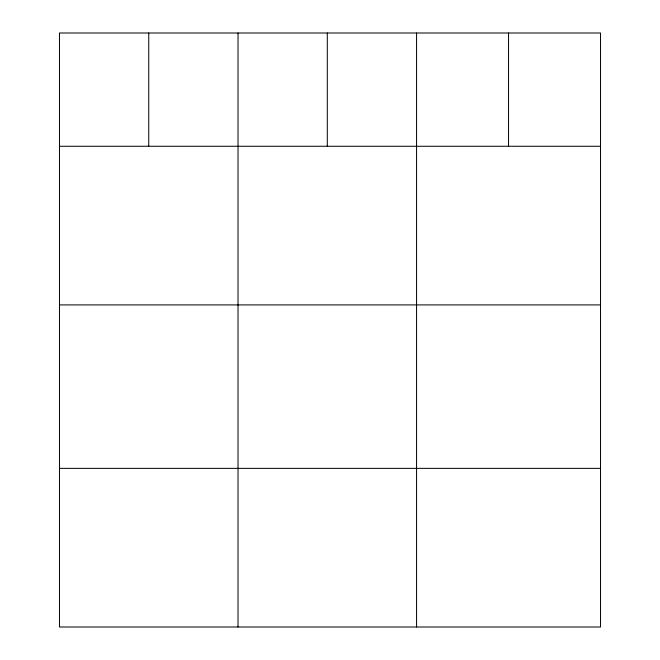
<?xml version="1.0" encoding="UTF-8"?>
<svg xmlns="http://www.w3.org/2000/svg" width="660" height="660" viewBox="0 0 660 660"><rect width="100%" height="100%" fill="white"/><g stroke="black" fill="none" stroke-linecap="round" stroke-linejoin="round"><path stroke-width="0.99" d="M600.526 146.264L600.526 627L59.474 627L59.474 33L600.526 33L600.526 146.264L59.474 146.264M59.474 304.912L600.526 304.912M59.474 468.361L600.526 468.361M508.546 33L508.546 146.264M416.567 33L416.567 627M327.294 33L327.294 146.264M238.021 33L238.021 627M148.748 33L148.748 146.264"/></g></svg>
